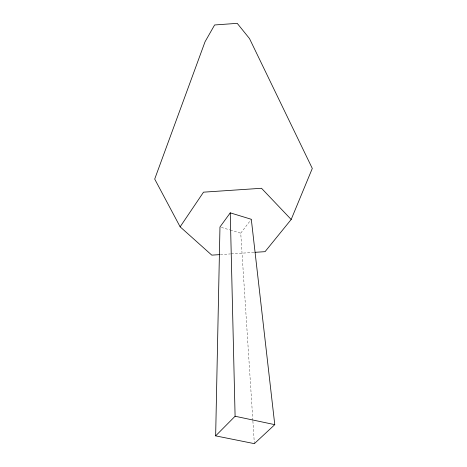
<?xml version="1.0" encoding="UTF-8"?>
<svg xmlns="http://www.w3.org/2000/svg" width="467" height="467" viewBox="0 0 467 467"><rect width="100%" height="100%" fill="white"/><g stroke="black" fill="none" stroke-linecap="round" stroke-linejoin="round"><path stroke-width="0.35" stroke-dasharray="2.33 1.75" d="M252.851 420.423L240.744 233.179L251.304 219.286M220.424 254.579L230.5 253.92M231.218 253.873L254.252 252.367M221.352 227.4L229.665 229.875M230.354 230.085L240.744 233.179M252.898 421.152L254.357 443.65"/><path stroke-width="0.7" d="M215.649 435.869L219.969 226.991L230.254 212.847L251.304 219.286L274.771 424.655L254.357 443.65L215.649 435.869L235.094 416.243L230.254 212.847M254.976 252.32L265.052 251.666L291.18 219.478L312.3 168.441L249.501 38.58L237.224 23.35L214.616 24.967L205.048 41.75L154.7 179.071L180.134 226.822L211.785 255.14L219.7 254.626M180.134 226.822L203.524 192.165L261.508 188.277L291.18 219.478M235.094 416.243L274.771 424.655"/></g></svg>
